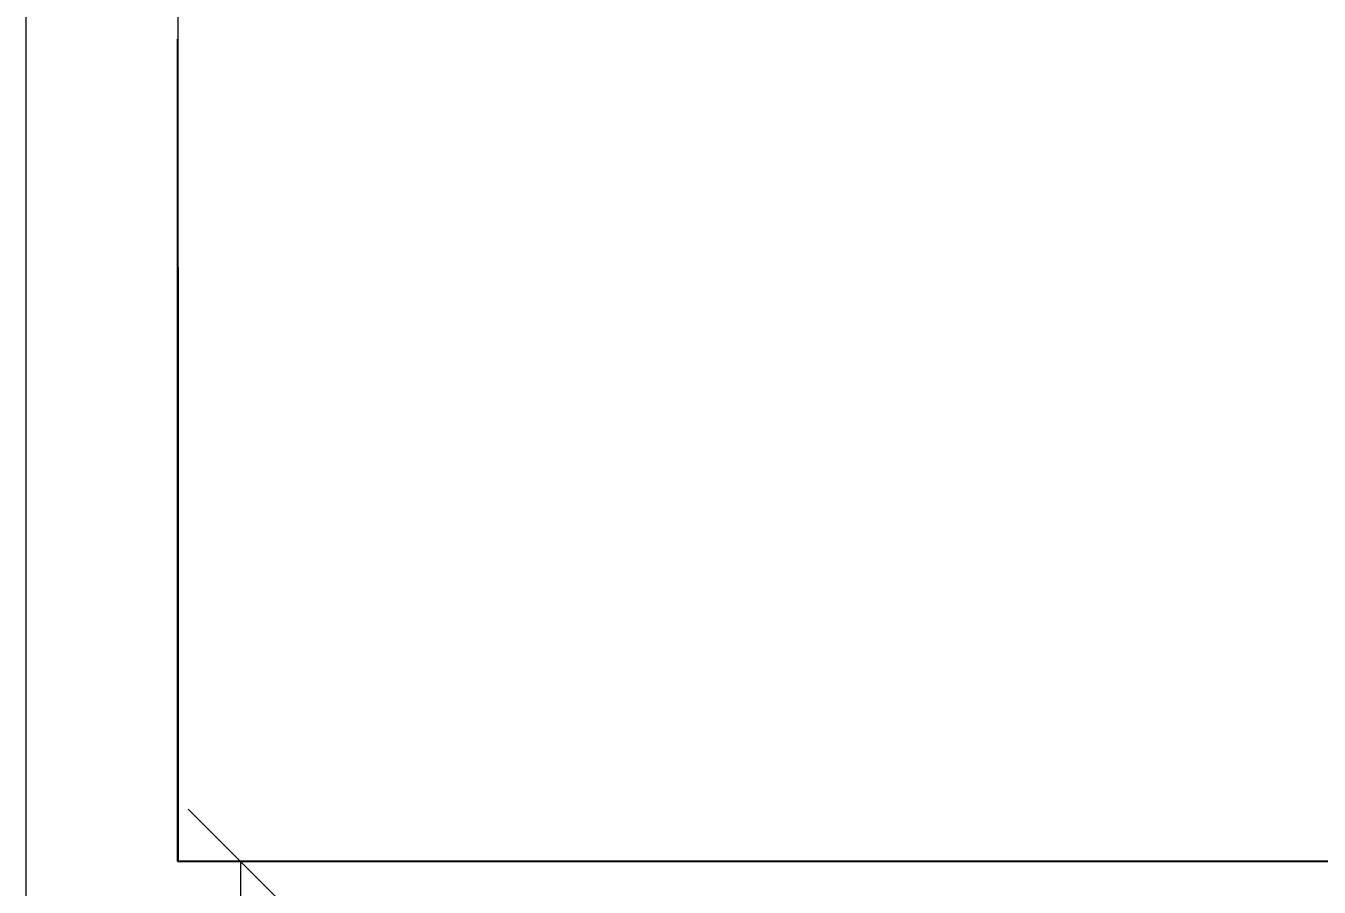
# Model space of a CAD drawing. Header units: metres. Extents: x -355 to 973, y -73 to 238.
# Drawn here: x -304.797 to -303.096, y 102.371 to 103.503 of the extents above; entities that cross this region are included whole.
import ezdxf

# ---------------------------------------------------------------- set-up
doc = ezdxf.new("R2010")
doc.units = ezdxf.units.M
doc.header["$LTSCALE"] = 3
doc.header["$MEASUREMENT"] = 0
doc.linetypes.add('1', pattern=[30, 6, 6, 6, 6, 6])
doc.linetypes.add('ACAD_ISO02W100', pattern=[15, 12, -3])
doc.layers.add('05', color=21, linetype='Continuous', lineweight=5)
doc.layers.add('4', color=4, linetype='ACAD_ISO02W100')
doc.styles.get("Standard").update_dxf_attribs({"font": 'arial.ttf'})
doc.dimstyles.new('ahmad', dxfattribs={"dimtxt": 0.2, "dimasz": 0.1375, "dimexe": 0, "dimexo": 0.0625, "dimgap": 0.09, "dimtad": 0, "dimzin": 0, "dimdsep": 46, "dimtxsty": 'Standard', "dimblk": 'OBLIQUE', "dimcen": 0.09, "dimclrd": 245, "dimclrt": 61, "dimadec": 0, "dimazin": 0, "dimtfac": 1, "dimtofl": 0, "dimtmove": 0, "dimatfit": 3, "dimldrblk": 'OBLIQUE', "dimfxl": 0, "dimfxlon": 1, "dimtolj": 1, "dimtzin": 0, "dimlwd": 13, "dimarcsym": 0})

# ---------------------------------------------------------------- blocks, each defined once
blk = doc.blocks.new('_Oblique')
at = {"color": 0, "linetype": 'ByBlock', "lineweight": -2}
blk.add_line((-0.5, -0.5), (0.5, 0.5), dxfattribs=at)
blk = doc.blocks.new('*D648')
at = {"color": 245, "lineweight": 13, "transparency": 16777216}
for p, q in [((-304.5146, 102.4046), (-304.5146, 102.0946)), ((-304.5146, 101.1046), (-304.5146, 101.4146))]:
    blk.add_line(p, q, dxfattribs=at)
at = {"layer": 'Defpoints', "color": 0, "transparency": 16777216}
for p in [(-304.5968, 102.4046), (-304.5968, 101.1046), (-304.5146, 101.1046)]:
    blk.add_point(p, dxfattribs=at)
at = {"color": 245, "lineweight": 13, "transparency": 16777216, "xscale": 0.1375, "yscale": 0.1375, "zscale": 0.1375}
for p, rotation in [((-304.5146, 102.4046), 90), ((-304.5146, 101.1046), 270)]:
    blk.add_blockref('_Oblique', p, dxfattribs=dict(at, rotation=rotation))
at = {"color": 61, "transparency": 16777216, "insert": (-304.5146, 101.7546), "char_height": 0.2, "attachment_point": 5, "rotation": 90}
blk.add_mtext('\\A1;1.30', dxfattribs=at)

msp = doc.modelspace()

# ---------------------------------------------------------------- linework, layer by layer
for p in [(-304.5968, 103.1861), (-301.4968, 102.4046)]:
    msp.add_line(p, (-304.5968, 102.4046))
at = {"layer": '05', "color": 0, "linetype": '1'}
msp.add_line((-304.7968, 114.8861), (-304.7968, 97.8861), dxfattribs=at)
for points in [[(-291.9198, 97.8861), (-291.9198, 114.8861), (-304.7968, 114.8861), (-304.7968, 97.8861)], [(-292.1198, 107.5861), (-292.1198, 114.6861), (-304.5968, 114.6861), (-304.5968, 102.4046)]]:
    msp.add_lwpolyline(points, dxfattribs=at)
at = {"layer": '4', "color": 0}
msp.add_line((-304.5968, 102.4046), (-304.5968, 103.4861), dxfattribs=at)

# ---------------------------------------------------------------- dimensions: what is measured, and where the dimension line sits
dim = msp.add_linear_dim(base=(-304.5146, 101.1046), p1=(-304.5968, 102.4046), p2=(-304.5968, 101.1046), angle=90, dimstyle='ahmad')
dim.commit()
dim.dimension.update_dxf_attribs({"geometry": '*D648', "text_midpoint": (-304.5146, 101.7546)})

doc.saveas('drawing.dxf')
